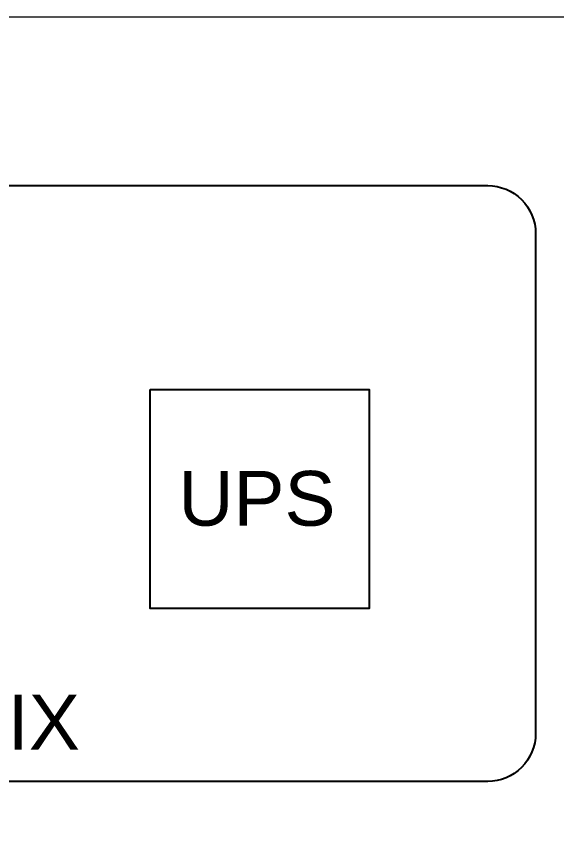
# Paper-space layout 'Sample Network Drawing - A1 Sheet' of a CAD drawing. Extents: x 49 to 806, y 22 to 564.
# Drawn here: x 406.4 to 431.05, y 255.13 to 293.19 of the extents above; entities that cross this region are included whole.
import ezdxf

# ---------------------------------------------------------------- set-up
doc = ezdxf.new("R2010")
doc.units = 0
for name, color, linetype, lineweight in [('G-ANNO-SYMB', 1, 'Continuous', 13), ('N-ANNO-TEXT-EXST', 252, 'Continuous', 18), ('N-EQPM-EXST', 252, 'Continuous', 25)]:
    doc.layers.add(name, color=color, linetype=linetype, lineweight=lineweight)
doc.styles.add('_CGS_2-5_NOTES', font='arial.ttf', dxfattribs={"height": 2.5})

psp = doc.layouts.new('Sample Network Drawing - A1 Sheet')

# ---------------------------------------------------------------- linework, layer by layer
at = {"layer": 'G-ANNO-SYMB', "ltscale": 10}
psp.add_lwpolyline([(360.092, 293.193), (435.611, 293.193), (435.611, 179.965), (360.092, 179.965)], close=True, dxfattribs=at)
at = {"layer": 'N-EQPM-EXST'}
psp.add_lwpolyline([(368.815, 285.479), (427.916, 285.479, -0.414214), (430.104, 283.291), (430.104, 260.458, -0.414214), (427.916, 258.27), (368.815, 258.27, -0.414214), (366.627, 260.458), (366.627, 283.291, -0.414214)], format="xyb", close=True, dxfattribs=at)
psp.add_lwpolyline([(412.497, 276.174), (422.497, 276.174), (422.497, 266.174), (412.497, 266.174)], close=True, dxfattribs=at)

# ---------------------------------------------------------------- texts
at = {"layer": 'N-ANNO-TEXT-EXST', "char_height": 2.5, "attachment_point": 2, "style": '_CGS_2-5_NOTES'}
for s, insert, width in [('UPS', (417.374, 272.449), 9.41618), ('AB COMPACTLOGIX', (392.406, 262.227), 40.56175)]:
    psp.add_mtext(s, dxfattribs=dict(at, insert=insert, width=width))

doc.saveas('drawing.dxf')
